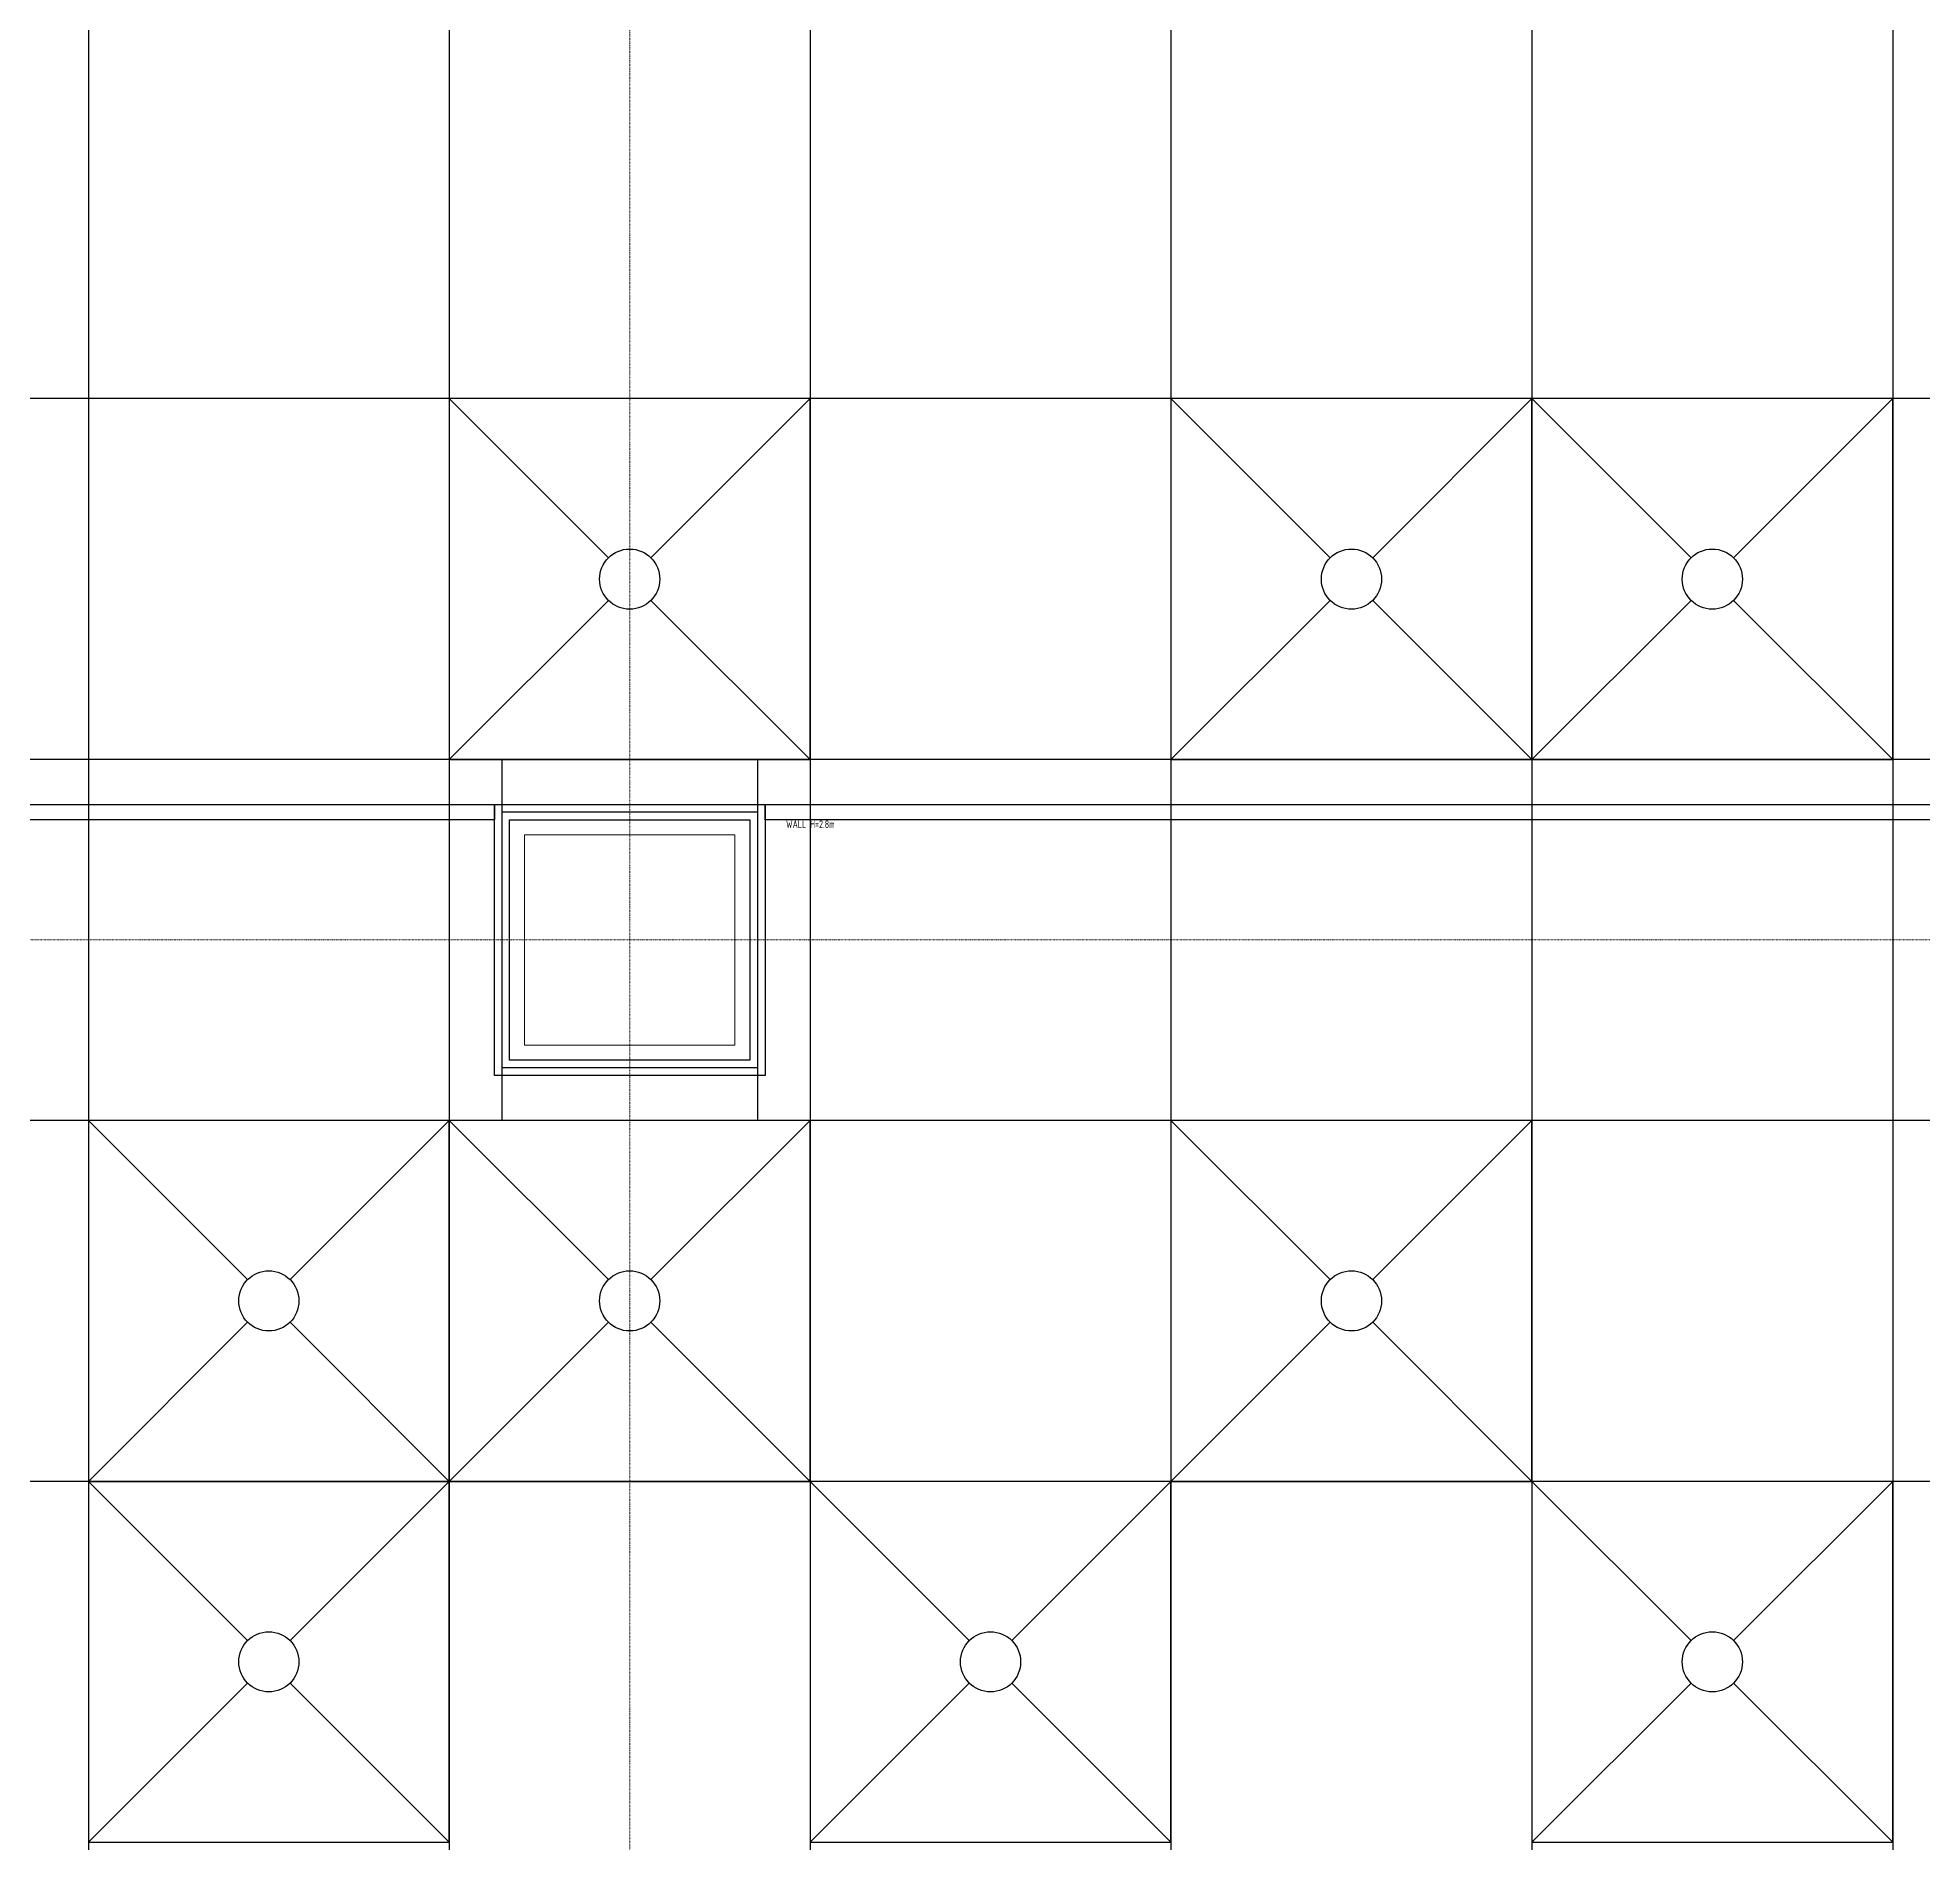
# Model space of a CAD drawing. Extents: x -32000 to 290600, y -111057 to 131250.
# Drawn here: x 224831 to 231098, y 72000 to 78000 of the extents above; entities that cross this region are included whole.
import ezdxf
from ezdxf.enums import TextEntityAlignment as Align

# ---------------------------------------------------------------- set-up
doc = ezdxf.new("R2010")
doc.units = 0
doc.header["$LTSCALE"] = 5
doc.linetypes.add('H12PL3$0$JJP_三點線', pattern=[0.9, 0.3, -0.15, 0, -0.15, 0, -0.15, 0, -0.15])
for name, color, linetype in [('H12PL3$0$S-COL', 252, 'Continuous'), ('H12PL3$0$S-GRID', 252, 'Continuous'), ('XFDC30-200K$0$A-C-4500 (50K)', 9, 'Continuous'), ('XFDC30-50K$0$A-C-4500 (50K)', 9, 'Continuous'), ('XFDH30-50K$0$A-FFU-1200x1200_FAB B', 8, 'Continuous'), ('XFDP30$0$A-W-P1S (50K)', 9, 'Continuous'), ('XFDP30$0$A-W-P2D_H-2.8m (50K)', 9, 'Continuous')]:
    doc.layers.add(name, color=color, linetype=linetype)
doc.styles.add('XFDP30$0$AA-TXT', font='isocp.shx', dxfattribs={"width": 0.8, "bigfont": 'china.shx'})

# ---------------------------------------------------------------- blocks, each defined once
blk = doc.blocks.new('*U193')
blk.add_lwpolyline([(0, 0), (0, 7.5), (0.05, 7.5), (0.05, 0)], close=True)
at = {"color": 15, "style": 'XFDP30$0$AA-TXT', "width": 0.8}
for tag, p in [('編號', (0.035, 0.07)), ('高度', (0.065, 0.07))]:
    blk.add_attdef(tag, text='', height=0.025, rotation=90, dxfattribs=at).set_placement(p, align=Align.MIDDLE_LEFT)
blk = doc.blocks.new('XFDP30')
at = {"layer": 'XFDP30$0$A-W-P1S (50K)'}
for points in [[(226350, 75450), (227250, 75450), (227250, 74550), (226350, 74550)], [(226400, 75400), (227200, 75400), (227200, 74600), (226400, 74600)]]:
    blk.add_lwpolyline(points, close=True, dxfattribs=at)
at = {"layer": 'XFDP30$0$A-W-P2D_H-2.8m (50K)', "xscale": 1000, "yscale": 1000, "zscale": 1000, "rotation": 270}
blk.add_blockref('*U193', (218850, 75450), dxfattribs=at)
at = {"layer": 'XFDP30$0$A-W-P2D_H-2.8m (50K)'}
ref = blk.add_blockref('*U193', (227250, 75450), dxfattribs=dict(at, xscale=1000, yscale=1000, zscale=1000, rotation=270))
ref.add_attrib('高度', 'WALL H=2.8m', dxfattribs={"layer": '0', "color": 15, "height": 25, "style": 'XFDP30$0$AA-TXT', "width": 0.8}).set_placement((227320, 75385), align=Align.MIDDLE_LEFT)
blk = doc.blocks.new('H12PL3')
at = {"layer": 'H12PL3$0$S-COL', "lineweight": 0, "flags": 128}
blk.add_lwpolyline([(226450, 74650), (227150, 74650), (227150, 75350), (226450, 75350)], close=True, dxfattribs=at)
at = {"layer": 'H12PL3$0$S-GRID', "linetype": 'H12PL3$0$JJP_三點線', "lineweight": 0}
for p, q in [((226800, 128250), (226800, -28000)), ((-29000, 75000), (289600, 75000))]:
    blk.add_line(p, q, dxfattribs=at)
blk.add_blockref('XFDP30', (0, 0))
blk = doc.blocks.new('XFDC30-50K')
at = {"layer": 'XFDC30-50K$0$A-C-4500 (50K)', "ltscale": 0.3}
for p, q in [((225000, 87000, 0), (225000, 3000, 0)), ((226200, 87000, 0), (226200, 3000, 0)), ((227400, 87000, 0), (227400, 3000, 0)), ((228600, 87000, 0), (228600, 3000, 0)), ((229800, 87000, 0), (229800, 3000, 0)), ((231000, 87000, 0), (231000, 3000, 0)), ((243000, 76800), (174600, 76800)), ((243000, 75600), (174600, 75600)), ((226375, 75600), (226375, 74400)), ((227225, 75600), (227225, 74400)), ((227225, 75425), (226375, 75425)), ((227225, 74575), (226375, 74575)), ((243000, 74400), (174600, 74400)), ((243000, 73200), (174600, 73200))]:
    blk.add_line(p, q, dxfattribs=at)
blk = doc.blocks.new('XFDC30-200K')
at = {"layer": 'XFDC30-200K$0$A-C-4500 (50K)', "ltscale": 0.3}
for p, q in [((225000, 87000, 0), (225000, 3000, 0)), ((226200, 87000, 0), (226200, 3000, 0)), ((227400, 87000, 0), (227400, 3000, 0)), ((228600, 87000, 0), (228600, 3000, 0)), ((229800, 87000, 0), (229800, 3000, 0)), ((231000, 87000, 0), (231000, 3000, 0)), ((243000, 76800), (174600, 76800)), ((243000, 75600), (174600, 75600)), ((226375, 75600), (226375, 74400)), ((227225, 75600), (227225, 74400)), ((227225, 75425), (226375, 75425)), ((227225, 74575), (226375, 74575)), ((243000, 74400), (174600, 74400)), ((243000, 73200), (174600, 73200))]:
    blk.add_line(p, q, dxfattribs=at)
blk = doc.blocks.new('XFDH30-50K$0$FFU-1212')
for p, q in [((0, 120), (52.93, 67.07)), ((67.07, 67.07), (120, 120)), ((0, 0), (52.93, 52.93)), ((67.07, 52.93), (120, 0))]:
    blk.add_line(p, q)
blk.add_lwpolyline([(0, 0), (120, 0), (120, 120), (0, 120)], close=True)
blk.add_circle((60, 60), 10)
blk = doc.blocks.new('XFDH30-50K')
at = {"layer": 'XFDH30-50K$0$A-FFU-1200x1200_FAB B', "xscale": 10, "yscale": 10, "zscale": 10}
for p, rotation in [((227400, 75600), 90.00000000000001), ((229800, 75600), 90.00000000000001), ((231000, 75600), 90.00000000000001), ((226200, 73200), 90.00000000000081), ((227400, 73200), 90.00000000000081), ((229800, 73200), 90.00000000000081), ((226200, 72000), 90.00000000000081), ((228600, 72000), 90.00000000000081), ((231000, 72000), 90.00000000000081)]:
    blk.add_blockref('XFDH30-50K$0$FFU-1212', p, dxfattribs=dict(at, rotation=rotation))

msp = doc.modelspace()

# ---------------------------------------------------------------- block references
for name in ['H12PL3', 'XFDC30-200K', 'XFDC30-50K', 'XFDH30-50K']:
    msp.add_blockref(name, (0, 0))

doc.saveas('drawing.dxf')
